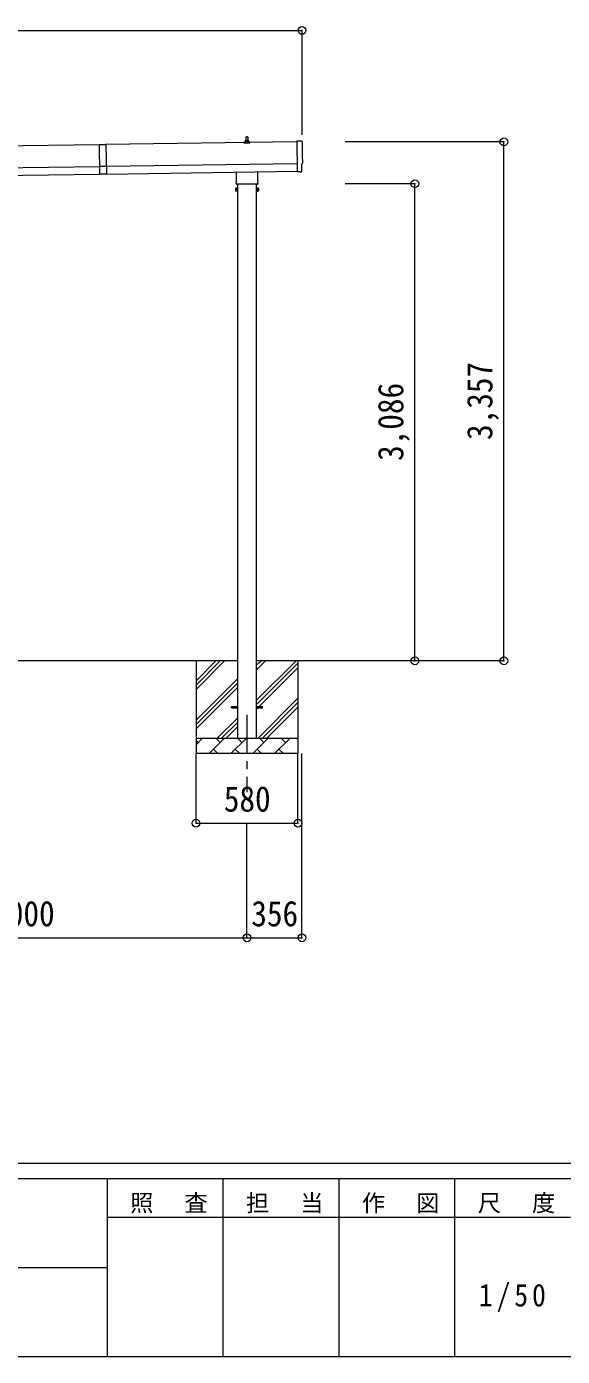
# Model space of a CAD drawing. Units: millimetres at full size, sheet at 1:50; some dimension numbers follow another scale. Extents: x -14053 to 14053, y -9700 to 9700.
# Drawn here: x 3981 to 7450, y -9700 to -1098 of the extents above; entities that cross this region are included whole.
import ezdxf
from ezdxf.enums import TextEntityAlignment as Align

# ---------------------------------------------------------------- set-up
doc = ezdxf.new("R2010")
doc.units = ezdxf.units.MM
doc.header["$LTSCALE"] = 50
doc.header["$PDMODE"] = 32
doc.header["$PDSIZE"] = 50
doc.linetypes.add('CHAIN1', pattern=[8, 5, -1, 1, -1])
for name, color, linetype, lineweight in [('0-0_0', 7, 'Continuous', 9), ('0-1_Defpoints', 4, 'Continuous', 9), ('0-6_PARTS1', 6, 'Continuous', 9), ('F-0', 7, 'Continuous', 9)]:
    doc.layers.add(name, color=color, linetype=linetype, lineweight=lineweight)
doc.styles.add('ＭＳ ゴシック', font='')
doc.styles.get('ＭＳ ゴシック').set_extended_font_data('MS Gothic')

msp = doc.modelspace()

# ---------------------------------------------------------------- linework, layer by layer
at = {"layer": '0-0_0'}
for p, q in [((5345.37, -5200.76), (2470.37, -5200.76)), ((5077.87, -5200.76), (5077.87, -5800.76)), ((5077.87, -5385.81), (5262.93, -5200.76)), ((5077.87, -5357.53), (5234.64, -5200.76)), ((5077.87, -5329.24), (5206.36, -5200.76)), ((5470.37, -5455.86), (5725.47, -5200.76)), ((5470.37, -5257.87), (5527.48, -5200.76)), ((5470.37, -5229.58), (5499.2, -5200.76)), ((6547.67, -5200.76), (5470.37, -5200.76)), ((5470.37, -5484.14), (5737.87, -5216.64)), ((5470.37, -5512.43), (5737.87, -5244.93)), ((5737.87, -5200.76), (5737.87, -5800.76)), ((5077.87, -5583.8), (5345.37, -5316.3)), ((5077.87, -5612.08), (5345.37, -5344.58)), ((5077.87, -5640.37), (5345.37, -5372.87)), ((5480.03, -5700.76), (5737.87, -5442.92)), ((5508.32, -5700.76), (5737.87, -5471.2)), ((5536.6, -5700.76), (5737.87, -5499.48)), ((5215.47, -5700.76), (5345.37, -5570.86)), ((5243.76, -5700.76), (5345.37, -5599.14)), ((5272.04, -5700.76), (5345.37, -5627.43)), ((5077.87, -5700.76), (5737.87, -5700.76)), ((5077.87, -5743.65), (5120.77, -5700.76)), ((5092.21, -5729.31), (5077.87, -5714.97)), ((5162.19, -5800.76), (5262.19, -5700.76)), ((5233.64, -5729.31), (5205.08, -5700.76)), ((5303.61, -5800.76), (5403.61, -5700.76)), ((5375.06, -5729.31), (5346.5, -5700.76)), ((5445.03, -5800.76), (5545.03, -5700.76)), ((5516.48, -5729.31), (5487.93, -5700.76)), ((5586.45, -5800.76), (5686.45, -5700.76)), ((5657.9, -5729.31), (5629.35, -5700.76)), ((5734.59, -5700.76), (5737.87, -5697.47)), ((5737.87, -5800.76), (5077.87, -5800.76)), ((5190.74, -5772.21), (5219.3, -5800.76)), ((5332.16, -5772.21), (5360.72, -5800.76)), ((5473.59, -5772.21), (5502.14, -5800.76)), ((5615.01, -5772.21), (5643.56, -5800.76))]:
    msp.add_line(p, q, dxfattribs=at)
at = {"layer": '0-1_Defpoints'}
for p, q in [((4450.11, -1862.31), (-914.85, -1938.95)), ((4450.09, -1861.31), (4452.83, -2053.29)), ((5730.48, -1844.02), (4495.1, -1861.67)), ((5389.62, -1851.28), (5389.62, -1843.57)), ((5426.12, -1851.28), (5389.62, -1851.28)), ((5390.01, -1842.78), (5425.74, -1842.78)), ((5390.39, -1842.6), (5397.11, -1840.97)), ((5397.49, -1840.78), (5418.26, -1840.78)), ((5397.87, -1840), (5397.87, -1835.78)), ((5398.87, -1835.78), (5416.87, -1835.78)), ((5401.87, -1835.78), (5402.6, -1812.26)), ((5403.6, -1811.28), (5412.15, -1811.28)), ((5413.15, -1812.26), (5413.87, -1835.78)), ((5417.87, -1840), (5417.87, -1835.78)), ((5425.36, -1842.6), (5418.64, -1840.97)), ((5426.12, -1851.28), (5426.12, -1843.57)), ((-912.85, -2078.94), (4452.11, -2002.3)), ((-912.13, -2128.94), (4452.82, -2052.29)), ((4497.12, -2003.16), (4452.13, -2003.8)), ((4497.83, -2052.65), (4452.83, -2053.29)), ((4497.1, -2001.66), (5732.48, -1984.01)), ((4497.82, -2051.65), (5733.19, -2034)), ((5339.57, -2105.27), (5339.57, -2039.63)), ((5476.17, -2037.67), (5476.17, -2105.27)), ((5733.23, -2036.77), (5733.24, -2037.77)), ((5752.87, -2037.49), (5759.79, -2037.03)), ((5333.87, -2143.55), (5334.63, -2142.23)), ((5333.87, -2143.55), (5333.87, -2160.55)), ((5340.87, -2147.14), (5334.63, -2147.14)), ((5337.87, -2114.05), (5337.87, -2108.55)), ((5475.81, -2117.55), (5339.94, -2117.55)), ((5345.37, -2117.55), (5345.37, -5700.76)), ((5470.37, -5700.76), (5470.37, -2117.55)), ((5474.87, -2147.14), (5481.12, -2147.14)), ((5477.87, -2108.55), (5477.87, -2114.05)), ((5481.87, -2143.55), (5481.12, -2142.23)), ((5481.87, -2143.55), (5481.87, -2160.55)), ((5333.87, -2160.55), (5334.63, -2161.86)), ((5340.87, -2156.95), (5334.63, -2156.95)), ((5340.87, -2161.86), (5334.63, -2161.86)), ((5343.37, -2161.25), (5340.87, -2161.25)), ((5472.37, -2161.25), (5474.87, -2161.25)), ((5474.87, -2156.95), (5481.12, -2156.95)), ((5474.87, -2161.86), (5481.12, -2161.86)), ((5481.87, -2160.55), (5481.12, -2161.86)), ((5307.87, -5496.26), (5345.37, -5496.26)), ((5307.87, -5505.26), (5307.87, -5496.26)), ((5470.37, -5496.26), (5507.87, -5496.26)), ((5507.87, -5505.26), (5507.87, -5496.26)), ((5307.87, -5505.26), (5345.37, -5505.26)), ((5470.37, -5505.26), (5507.87, -5505.26))]:
    msp.add_line(p, q, dxfattribs=at)
at = {"layer": '0-1_Defpoints', "color": 7, "linetype": 'CHAIN1'}
msp.add_line((5407.87, -5550.76), (5407.87, -6050.76), dxfattribs=at)
at = {"layer": '0-1_Defpoints'}
for points in [[(4450.09, -1861.31), (4495.09, -1860.67), (4497.83, -2052.65)], [(5762, -1840.14), (5730.4, -1838.93), (5733.23, -2036.77)], [(5752.13, -2037.23), (5751.45, -2036.61), (5733.24, -2037.77)], [(5762.58, -2034), (5761.91, -1986.97), (5762.51, -1986.97)], [(5340.87, -2161.86), (5340.87, -2142.23), (5334.63, -2142.23)], [(5340.87, -2161.25), (5340.87, -2142.85), (5343.37, -2142.85)], [(5474.87, -2161.25), (5474.87, -2142.85), (5472.37, -2142.85)], [(5474.87, -2161.86), (5474.87, -2142.23), (5481.12, -2142.23)]]:
    msp.add_lwpolyline(points, dxfattribs=at)
for points in [[(5343.37, -2162.55), (5343.37, -2141.55), (5345.37, -2141.55), (5345.37, -2162.55)], [(5472.37, -2162.55), (5472.37, -2141.55), (5470.37, -2141.55), (5470.37, -2162.55)]]:
    msp.add_lwpolyline(points, close=True, dxfattribs=at)
for centre, radius, start, end in [((5390.62, -1843.57), 1, 103.62699, 180), ((5396.87, -1840), 1, 283.62699, 0), ((5401.96, -1836.42), 4.13, 90, 171.17633), ((5398.87, -1836.78), 1, 90, 180), ((5403.6, -1812.28), 1, 90, 178.60509), ((5411.21, -1835.78), 4.83, 133.60282, 180), ((5404.54, -1835.78), 4.83, 0, 46.39718), ((5412.15, -1812.28), 1, 1.39491, 90), ((5413.79, -1836.42), 4.13, 8.82367, 90), ((5416.87, -1836.78), 1, 0, 90), ((5418.87, -1840), 1, 180, 256.37301), ((5425.12, -1843.57), 1, 0, 76.37301), ((5338.22, -2144.68), 4.34, 145.61575, 214.38425), ((5350.12, -2152.05), 16.24, 162.41205, 197.58795), ((5341.87, -2108.55), 4, 125.09963, 180), ((5341.87, -2114.05), 4, 180, 194.47751), ((5341.87, -2114.05), 4, 194.47751, 241.04498), ((5473.87, -2114.05), 4, 298.95502, 345.52249), ((5473.87, -2108.55), 4, 0, 54.90037), ((5473.87, -2114.05), 4, 345.52249, 0), ((5465.63, -2152.05), 16.24, 342.41205, 17.58795), ((5477.53, -2144.68), 4.34, 325.61575, 34.38425), ((5338.22, -2159.41), 4.34, 145.61575, 214.38425), ((5477.53, -2159.41), 4.34, 325.61575, 34.38425)]:
    msp.add_arc(centre, radius, start, end, dxfattribs=at)
for centre, major_axis, ratio, start_param, end_param in [((5761.88, -1843.13), (3, 0.04), 0.99863, 6.2683889, 7.8016218), ((10528.26, -1845.48), (-4762.89, -68.04), 0.99863, 6.2683889, 6.2976778), ((5752.8, -2036.49), (0.737, -0.68), 0.9974, 4.712389, 5.5252311), ((5759.58, -2034.03), (2.21, -2.04), 0.9974, 5.5252311, 7.0411395), ((5762.45, -1982.57), (4.41, 0.06), 0.99863, 4.712389, 6.2976778)]:
    msp.add_ellipse(centre, major_axis=major_axis, ratio=ratio, start_param=start_param, end_param=end_param, dxfattribs=at)
at = {"layer": '0-6_PARTS1'}
for p, q in [((-946.13, -1123.15), (5763.87, -1123.15)), ((5763.87, -1123.15), (5763.87, -1799.27)), ((7070.58, -1843.72), (6043.17, -1843.72)), ((7070.58, -5200.76), (7070.58, -1843.72)), ((6494.32, -2114.75), (6043.17, -2114.75)), ((6494.32, -5200.76), (6494.32, -2114.75)), ((6494.32, -5200.76), (6043.17, -5200.76)), ((7070.58, -5200.76), (6043.17, -5200.76)), ((5077.87, -6250.82), (5077.87, -5800.76)), ((5737.87, -6250.82), (5737.87, -5800.76)), ((5763.87, -6992.41), (5763.87, -5800.76)), ((5077.87, -6250.82), (5737.87, -6250.82)), ((5407.87, -6992.41), (5407.87, -6250.82)), ((2407.87, -6992.41), (5407.87, -6992.41)), ((5407.87, -6992.41), (5763.87, -6992.41))]:
    msp.add_line(p, q, dxfattribs=at)
for p in [(5763.87, -1123.15), (7070.58, -1843.72), (6494.32, -2114.75), (6494.32, -5200.76), (7070.58, -5200.76), (5077.87, -6250.82), (5737.87, -6250.82), (5407.87, -6992.41), (5763.87, -6992.41)]:
    msp.add_point(p, dxfattribs=at)
at = {"layer": 'F-0', "color": 5, "lineweight": 5}
for p, q in [((-14053.43, -8450), (13346.57, -8450)), ((-14053.43, -8550), (8901.98, -8550)), ((4501.97, -8550), (4501.97, -9700)), ((5251.97, -8550), (5251.97, -9700)), ((6001.97, -8550), (6001.97, -9700)), ((6751.97, -8550), (6751.97, -9700)), ((4501.97, -8800), (7501.97, -8800)), ((-5748.03, -9125), (4501.97, -9125)), ((-14053.43, -9700), (13346.57, -9700))]:
    msp.add_line(p, q, dxfattribs=at)

# ---------------------------------------------------------------- texts
at = {"layer": '0-6_PARTS1', "color": 7, "style": 'ＭＳ ゴシック', "width": 0.9}
for s, p in [('3,357', (7045.58, -3772.24)), ('3,086', (6469.32, -3907.75))]:
    msp.add_text(s, height=165, rotation=90, dxfattribs=at).set_placement(p, align=Align.BOTTOM_LEFT)
for s, p in [('580', (5257.87, -6225.82)), ('3,000', (3657.87, -6967.41)), ('356', (5435.87, -6967.41))]:
    msp.add_text(s, height=165, dxfattribs=at).set_placement(p, align=Align.BOTTOM_LEFT)
at = {"layer": 'F-0', "attachment_point": 7, "style": 'ＭＳ ゴシック'}
for s, insert, char_height in [('\\T1.17;照\u3000査', (4651.98, -8775), 110), ('\\T1.17;担\u3000当', (5401.98, -8775), 110), ('\\T1.17;作\u3000図', (6151.97, -8775), 110), ('\\T1.17;尺\u3000度', (6901.98, -8775), 110), ('\\T1.28;\\W0.9;1/50', (6908.22, -9412.5), 146.6)]:
    msp.add_mtext(s, dxfattribs=dict(at, insert=insert, char_height=char_height))

doc.saveas('drawing.dxf')
